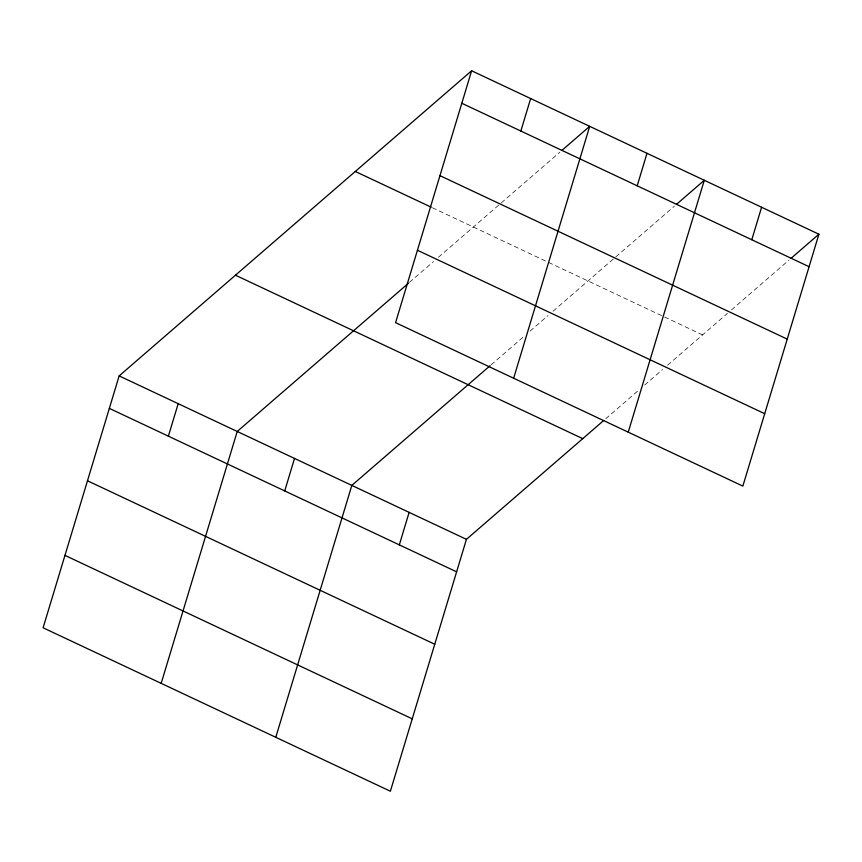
<?xml version="1.0" encoding="UTF-8"?>
<svg xmlns="http://www.w3.org/2000/svg" width="862" height="862" viewBox="0 0 862 862"><rect width="100%" height="100%" fill="white"/><g stroke="black" fill="none" stroke-linecap="round" stroke-linejoin="round"><path stroke-width="0.65" stroke-dasharray="4.31 3.23" d="M409.461 282.359L433.435 261.617M438.424 257.285L500.219 203.798M501.221 202.936L559.869 152.154M491.114 364.831L525.066 335.437M530.055 331.116L548.038 315.557M553.027 311.225L614.822 257.738M615.824 256.876L674.472 206.093M605.717 418.77L638.667 390.238M644.657 385.055L662.641 369.496M667.63 365.165L727.442 313.402M731.418 309.954L789.075 260.033M432.412 207.753L547.392 261.865M548.588 262.425L702.584 334.909"/><path stroke-width="1.29" d="M471.622 70.77L395.572 322.657L742.85 486.103L818.9 234.216L471.622 70.77L119.15 375.897L43.1 627.784L390.378 791.23L466.428 539.343L603.712 420.494M168.381 436.172L178.186 403.675M161.172 683.351L237.222 431.463L408.469 283.232M284.719 490.931L294.524 458.433M275.775 737.29L351.825 485.403L490.112 365.693M520.853 131.046L530.658 98.548M399.322 544.87L409.127 512.373M513.644 378.224L589.694 126.337L561.862 150.441M637.19 185.804L646.996 153.307M628.247 432.164L704.297 180.277L676.465 204.38M751.793 239.744L761.599 207.246M791.068 258.32L818.9 234.216M461.806 103.257L809.095 266.714M439.954 175.654L787.232 339.111M355.306 171.463L431.215 207.182M417.434 250.249L764.713 413.706M235.466 275.204L582.744 438.65M119.15 375.897L466.428 539.343M109.345 408.383L456.623 571.84M87.482 480.78L434.76 644.237M64.962 555.376L412.241 718.833"/></g></svg>
